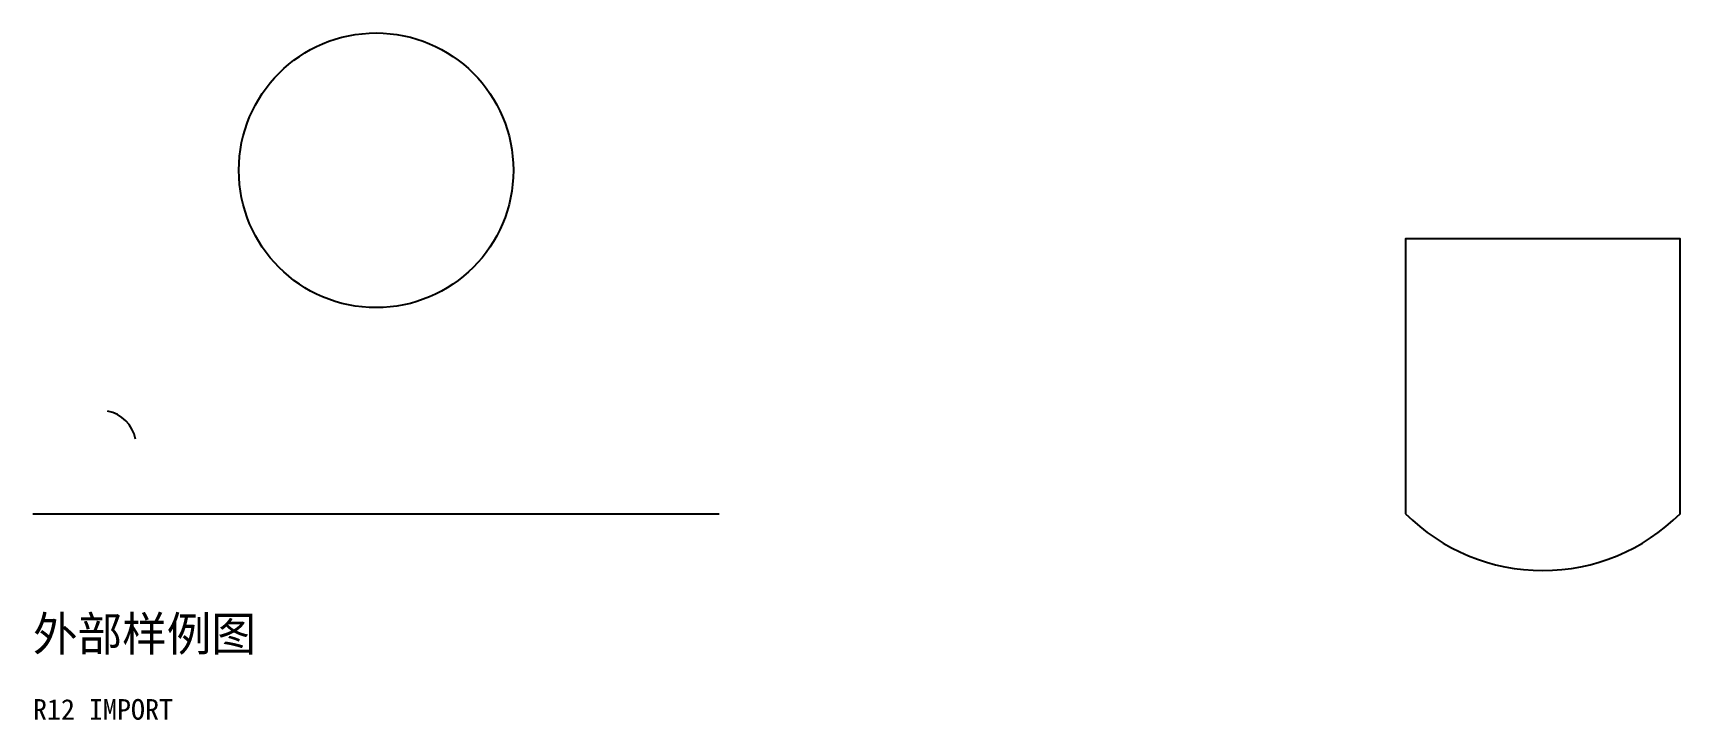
# Model space of a CAD drawing. Extents: x 0 to 240, y -30 to 70.
import ezdxf

# ---------------------------------------------------------------- set-up
doc = ezdxf.new("R2010")
doc.units = 0
for name, color, linetype in [('CENTER', 4, 'Continuous'), ('NOTES', 7, 'Continuous'), ('OUTLINE', 1, 'Continuous')]:
    doc.layers.add(name, color=color, linetype=linetype)

msp = doc.modelspace()

# ---------------------------------------------------------------- linework, layer by layer
at = {"layer": 'CENTER'}
msp.add_circle((50, 50), 20, dxfattribs=at)
at = {"layer": 'OUTLINE'}
msp.add_line((0, 0), (100, 0), dxfattribs=at)
msp.add_lwpolyline([(200, 0, 0.414214), (240, 0), (240, 40), (200, 40)], format="xyb", close=True, dxfattribs=at)
msp.add_arc((10, 10), 5, 10, 80, dxfattribs=at)

# ---------------------------------------------------------------- texts
at = {"layer": 'NOTES'}
for s, height, p in [('外部样例图', 5, (0, -20)), ('R12 IMPORT', 3, (0, -30))]:
    msp.add_text(s, height=height, dxfattribs=at).set_placement(p)

doc.saveas('drawing.dxf')
